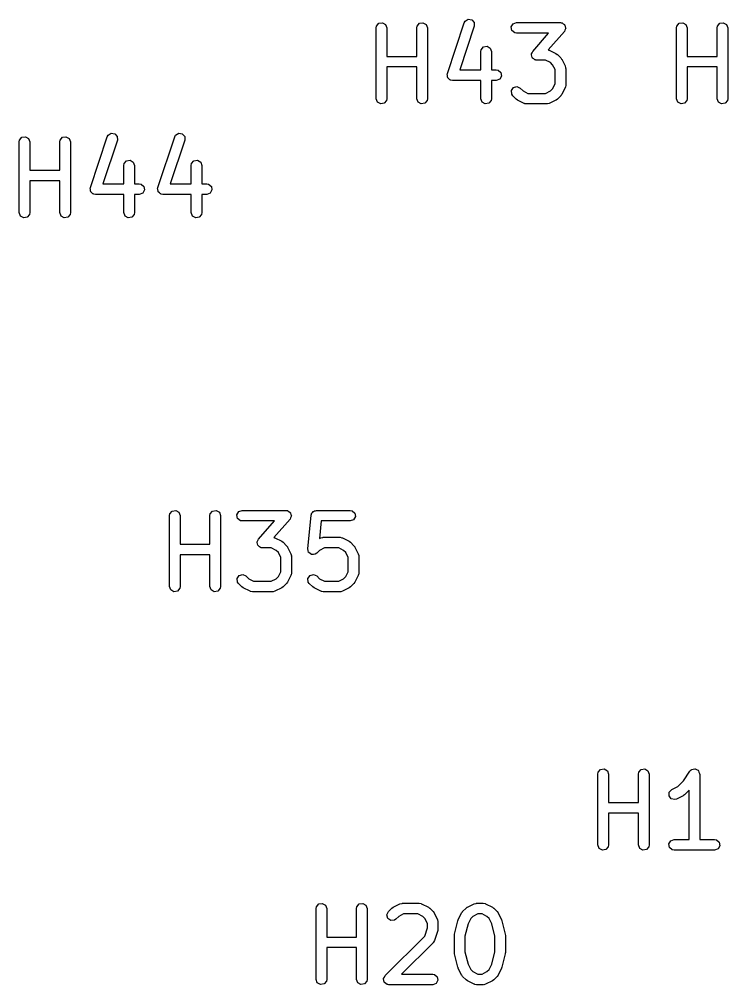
# Model space of a CAD drawing. Extents: x 83 to 202, y -140 to -59.
# Drawn here: x 101.61 to 111.61, y -137.02 to -123.38 of the extents above; entities that cross this region are included whole.
import ezdxf

# ---------------------------------------------------------------- set-up
doc = ezdxf.new("R2010")
doc.units = 0
doc.layers.add('BLACK', color=7, linetype='CONTINUOUS')

msp = doc.modelspace()

# ---------------------------------------------------------------- linework, layer by layer
at = {"layer": 'BLACK', "linetype": 'CONTINUOUS'}
for p, q in [((107.901, -123.408), (107.945, -123.381)), ((107.945, -123.381), (107.996, -123.389)), ((107.996, -123.389), (108.03, -123.427)), ((106.647, -123.502), (106.651, -123.477)), ((106.647, -124.502), (106.647, -123.502)), ((106.651, -123.477), (106.684, -123.437)), ((106.684, -123.437), (106.735, -123.429)), ((106.735, -123.429), (106.779, -123.454)), ((106.779, -123.454), (106.797, -123.502)), ((106.797, -123.502), (106.797, -123.904)), ((107.218, -123.502), (107.223, -123.477)), ((107.218, -123.904), (107.218, -123.502)), ((107.223, -123.477), (107.256, -123.437)), ((107.256, -123.437), (107.306, -123.429)), ((107.306, -123.429), (107.351, -123.454)), ((107.351, -123.454), (107.368, -123.502)), ((107.368, -123.502), (107.368, -124.502)), ((107.651, -124.145), (107.889, -123.431)), ((108.031, -123.478), (107.826, -124.094)), ((107.889, -123.431), (107.901, -123.408)), ((108.03, -123.427), (108.031, -123.478)), ((108.553, -123.489), (108.578, -123.445)), ((108.562, -123.54), (108.553, -123.489)), ((108.601, -123.573), (108.562, -123.54)), ((108.578, -123.445), (108.627, -123.427)), ((108.627, -123.427), (109.246, -123.427)), ((109.246, -123.427), (109.257, -123.429)), ((109.257, -123.429), (109.26, -123.429)), ((109.26, -123.429), (109.263, -123.43)), ((109.263, -123.43), (109.271, -123.432)), ((109.271, -123.432), (109.287, -123.445)), ((109.287, -123.445), (109.304, -123.455)), ((109.309, -123.533), (109.302, -123.552)), ((109.304, -123.455), (109.306, -123.461)), ((109.306, -123.461), (109.311, -123.465)), ((109.32, -123.515), (109.309, -123.533)), ((109.311, -123.465), (109.314, -123.485)), ((109.314, -123.485), (109.321, -123.504)), ((109.321, -123.504), (109.319, -123.51)), ((109.319, -123.51), (109.32, -123.515)), ((110.887, -123.502), (110.891, -123.477)), ((110.887, -124.502), (110.887, -123.502)), ((110.891, -123.477), (110.924, -123.437)), ((110.924, -123.437), (110.975, -123.429)), ((110.975, -123.429), (111.019, -123.454)), ((111.019, -123.454), (111.037, -123.502)), ((111.037, -123.502), (111.037, -123.904)), ((111.458, -123.502), (111.463, -123.477)), ((111.458, -123.904), (111.458, -123.502)), ((111.463, -123.477), (111.496, -123.437)), ((111.496, -123.437), (111.546, -123.429)), ((111.546, -123.429), (111.591, -123.454)), ((111.591, -123.454), (111.608, -123.502)), ((111.608, -123.502), (111.608, -124.502)), ((108.627, -123.577), (108.601, -123.573)), ((109.08, -123.577), (108.627, -123.577)), ((108.856, -123.834), (109.08, -123.577)), ((109.302, -123.552), (109.075, -123.812)), ((108.123, -123.836), (108.128, -123.81)), ((108.128, -123.81), (108.161, -123.771)), ((108.161, -123.771), (108.211, -123.762)), ((108.211, -123.762), (108.256, -123.788)), ((108.256, -123.788), (108.273, -123.836)), ((109.075, -123.812), (109.081, -123.813)), ((109.081, -123.813), (109.084, -123.816)), ((106.797, -123.904), (107.218, -123.904)), ((108.123, -124.094), (108.123, -123.836)), ((108.273, -123.836), (108.273, -124.094)), ((108.837, -123.882), (108.84, -123.876)), ((108.844, -123.901), (108.837, -123.882)), ((108.839, -123.87), (108.849, -123.853)), ((108.84, -123.876), (108.839, -123.87)), ((108.847, -123.921), (108.844, -123.901)), ((108.852, -123.925), (108.847, -123.921)), ((108.849, -123.853), (108.856, -123.834)), ((108.854, -123.93), (108.852, -123.925)), ((108.871, -123.941), (108.854, -123.93)), ((108.887, -123.954), (108.871, -123.941)), ((109.084, -123.816), (109.089, -123.816)), ((109.089, -123.816), (109.184, -123.864)), ((109.184, -123.864), (109.202, -123.877)), ((109.202, -123.877), (109.204, -123.878)), ((109.204, -123.878), (109.251, -123.926)), ((109.251, -123.926), (109.264, -123.944)), ((109.264, -123.944), (109.265, -123.945)), ((109.265, -123.945), (109.313, -124.04)), ((111.037, -123.904), (111.458, -123.904)), ((107.218, -124.054), (106.797, -124.054)), ((106.797, -124.054), (106.797, -124.502)), ((107.218, -124.502), (107.218, -124.054)), ((108.895, -123.955), (108.887, -123.954)), ((108.898, -123.957), (108.895, -123.955)), ((108.901, -123.956), (108.898, -123.957)), ((108.912, -123.958), (108.901, -123.956)), ((109.038, -123.958), (108.912, -123.958)), ((109.106, -123.993), (109.038, -123.958)), ((109.136, -124.023), (109.106, -123.993)), ((109.171, -124.092), (109.136, -124.023)), ((109.313, -124.04), (109.32, -124.065)), ((109.32, -124.065), (109.319, -124.07)), ((109.319, -124.07), (109.321, -124.074)), ((109.321, -124.074), (109.321, -124.312)), ((111.458, -124.054), (111.037, -124.054)), ((111.037, -124.054), (111.037, -124.502)), ((111.458, -124.502), (111.458, -124.054)), ((107.648, -124.156), (107.651, -124.151)), ((107.652, -124.176), (107.648, -124.156)), ((107.651, -124.151), (107.651, -124.145)), ((107.652, -124.197), (107.652, -124.176)), ((107.656, -124.201), (107.652, -124.197)), ((107.657, -124.207), (107.656, -124.201)), ((107.673, -124.22), (107.657, -124.207)), ((107.686, -124.235), (107.673, -124.22)), ((107.826, -124.094), (108.123, -124.094)), ((108.273, -124.094), (108.341, -124.094)), ((108.341, -124.094), (108.367, -124.099)), ((108.367, -124.099), (108.406, -124.132)), ((108.415, -124.182), (108.389, -124.227)), ((108.406, -124.132), (108.415, -124.182)), ((109.171, -124.294), (109.171, -124.092)), ((107.692, -124.236), (107.686, -124.235)), ((107.696, -124.24), (107.692, -124.236)), ((107.722, -124.244), (107.696, -124.24)), ((108.123, -124.244), (107.722, -124.244)), ((108.123, -124.502), (108.123, -124.244)), ((108.341, -124.244), (108.273, -124.244)), ((108.273, -124.244), (108.273, -124.502)), ((108.389, -124.227), (108.341, -124.244)), ((108.554, -124.388), (108.584, -124.346)), ((108.584, -124.346), (108.633, -124.332)), ((108.633, -124.332), (108.68, -124.354)), ((108.68, -124.354), (108.719, -124.393)), ((109.136, -124.363), (109.171, -124.294)), ((109.313, -124.345), (109.265, -124.441)), ((109.316, -124.338), (109.313, -124.341)), ((109.313, -124.341), (109.313, -124.345)), ((109.321, -124.312), (109.316, -124.338)), ((108.559, -124.439), (108.554, -124.388)), ((108.574, -124.46), (108.559, -124.439)), ((108.621, -124.508), (108.574, -124.46)), ((108.719, -124.393), (108.787, -124.427)), ((108.787, -124.427), (109.038, -124.427)), ((109.038, -124.427), (109.106, -124.393)), ((109.106, -124.393), (109.136, -124.363)), ((109.251, -124.46), (109.204, -124.508)), ((109.252, -124.459), (109.251, -124.46)), ((109.265, -124.441), (109.252, -124.459)), ((106.664, -124.551), (106.647, -124.502)), ((106.709, -124.576), (106.664, -124.551)), ((106.759, -124.567), (106.709, -124.576)), ((106.792, -124.528), (106.759, -124.567)), ((106.797, -124.502), (106.792, -124.528)), ((107.236, -124.551), (107.218, -124.502)), ((107.28, -124.576), (107.236, -124.551)), ((107.331, -124.567), (107.28, -124.576)), ((107.364, -124.528), (107.331, -124.567)), ((107.368, -124.502), (107.364, -124.528)), ((108.141, -124.551), (108.123, -124.502)), ((108.185, -124.576), (108.141, -124.551)), ((108.236, -124.567), (108.185, -124.576)), ((108.269, -124.528), (108.236, -124.567)), ((108.273, -124.502), (108.269, -124.528)), ((108.623, -124.508), (108.621, -124.508)), ((108.641, -124.522), (108.623, -124.508)), ((108.736, -124.569), (108.641, -124.522)), ((108.74, -124.57), (108.736, -124.569)), ((108.744, -124.573), (108.74, -124.57)), ((108.77, -124.577), (108.744, -124.573)), ((109.055, -124.577), (108.77, -124.577)), ((109.059, -124.576), (109.055, -124.577)), ((109.064, -124.577), (109.059, -124.576)), ((109.089, -124.569), (109.064, -124.577)), ((109.184, -124.522), (109.089, -124.569)), ((109.185, -124.521), (109.184, -124.522)), ((109.204, -124.508), (109.185, -124.521)), ((110.904, -124.551), (110.887, -124.502)), ((110.949, -124.576), (110.904, -124.551)), ((110.999, -124.567), (110.949, -124.576)), ((111.032, -124.528), (110.999, -124.567)), ((111.037, -124.502), (111.032, -124.528)), ((111.476, -124.551), (111.458, -124.502)), ((111.52, -124.576), (111.476, -124.551)), ((111.571, -124.567), (111.52, -124.576)), ((111.604, -124.528), (111.571, -124.567)), ((111.608, -124.502), (111.604, -124.528)), ((101.644, -125.047), (101.695, -125.039)), ((101.695, -125.039), (101.739, -125.064)), ((102.216, -125.047), (102.266, -125.039)), ((102.266, -125.039), (102.311, -125.064)), ((102.611, -125.755), (102.849, -125.041)), ((102.849, -125.041), (102.861, -125.018)), ((102.861, -125.018), (102.905, -124.991)), ((102.905, -124.991), (102.956, -124.999)), ((102.956, -124.999), (102.99, -125.037)), ((102.99, -125.037), (102.991, -125.088)), ((103.563, -125.755), (103.801, -125.041)), ((103.801, -125.041), (103.814, -125.018)), ((103.814, -125.018), (103.857, -124.991)), ((103.857, -124.991), (103.908, -124.999)), ((103.908, -124.999), (103.942, -125.037)), ((103.942, -125.037), (103.944, -125.088)), ((101.607, -125.112), (101.611, -125.087)), ((101.607, -126.112), (101.607, -125.112)), ((101.611, -125.087), (101.644, -125.047)), ((101.739, -125.064), (101.757, -125.112)), ((101.757, -125.112), (101.757, -125.514)), ((102.178, -125.112), (102.183, -125.087)), ((102.178, -125.514), (102.178, -125.112)), ((102.183, -125.087), (102.216, -125.047)), ((102.311, -125.064), (102.328, -125.112)), ((102.328, -125.112), (102.328, -126.112)), ((102.991, -125.088), (102.786, -125.704)), ((103.944, -125.088), (103.738, -125.704)), ((103.083, -125.446), (103.088, -125.42)), ((103.083, -125.704), (103.083, -125.446)), ((103.088, -125.42), (103.121, -125.381)), ((103.121, -125.381), (103.171, -125.372)), ((103.171, -125.372), (103.216, -125.398)), ((103.216, -125.398), (103.233, -125.446)), ((103.233, -125.446), (103.233, -125.704)), ((104.035, -125.446), (104.04, -125.42)), ((104.035, -125.704), (104.035, -125.446)), ((104.04, -125.42), (104.073, -125.381)), ((104.073, -125.381), (104.123, -125.372)), ((104.123, -125.372), (104.168, -125.398)), ((104.168, -125.398), (104.185, -125.446)), ((104.185, -125.446), (104.185, -125.704)), ((101.757, -125.514), (102.178, -125.514)), ((102.178, -125.664), (101.757, -125.664)), ((101.757, -125.664), (101.757, -126.112)), ((102.178, -126.112), (102.178, -125.664)), ((102.786, -125.704), (103.083, -125.704)), ((103.233, -125.704), (103.301, -125.704)), ((103.301, -125.704), (103.327, -125.709)), ((103.327, -125.709), (103.366, -125.742)), ((103.738, -125.704), (104.035, -125.704)), ((104.185, -125.704), (104.253, -125.704)), ((104.253, -125.704), (104.279, -125.709)), ((104.279, -125.709), (104.318, -125.742)), ((102.608, -125.766), (102.611, -125.761)), ((102.612, -125.786), (102.608, -125.766)), ((102.611, -125.761), (102.611, -125.755)), ((102.612, -125.807), (102.612, -125.786)), ((102.616, -125.811), (102.612, -125.807)), ((102.617, -125.817), (102.616, -125.811)), ((102.633, -125.83), (102.617, -125.817)), ((102.646, -125.845), (102.633, -125.83)), ((102.652, -125.846), (102.646, -125.845)), ((102.656, -125.85), (102.652, -125.846)), ((102.682, -125.854), (102.656, -125.85)), ((103.083, -125.854), (102.682, -125.854)), ((103.083, -126.112), (103.083, -125.854)), ((103.301, -125.854), (103.233, -125.854)), ((103.233, -125.854), (103.233, -126.112)), ((103.349, -125.837), (103.301, -125.854)), ((103.375, -125.792), (103.349, -125.837)), ((103.366, -125.742), (103.375, -125.792)), ((103.56, -125.766), (103.563, -125.761)), ((103.564, -125.786), (103.56, -125.766)), ((103.563, -125.761), (103.563, -125.755)), ((103.565, -125.807), (103.564, -125.786)), ((103.568, -125.811), (103.565, -125.807)), ((103.569, -125.817), (103.568, -125.811)), ((103.585, -125.83), (103.569, -125.817)), ((103.599, -125.845), (103.585, -125.83)), ((103.604, -125.846), (103.599, -125.845)), ((103.609, -125.85), (103.604, -125.846)), ((103.634, -125.854), (103.609, -125.85)), ((104.035, -125.854), (103.634, -125.854)), ((104.035, -126.112), (104.035, -125.854)), ((104.253, -125.854), (104.185, -125.854)), ((104.185, -125.854), (104.185, -126.112)), ((104.302, -125.837), (104.253, -125.854)), ((104.327, -125.792), (104.302, -125.837)), ((104.318, -125.742), (104.327, -125.792)), ((101.624, -126.161), (101.607, -126.112)), ((101.757, -126.112), (101.752, -126.138)), ((102.196, -126.161), (102.178, -126.112)), ((102.328, -126.112), (102.324, -126.138)), ((103.101, -126.161), (103.083, -126.112)), ((103.233, -126.112), (103.229, -126.138)), ((104.053, -126.161), (104.035, -126.112)), ((104.185, -126.112), (104.181, -126.138)), ((101.669, -126.186), (101.624, -126.161)), ((101.719, -126.177), (101.669, -126.186)), ((101.752, -126.138), (101.719, -126.177)), ((102.24, -126.186), (102.196, -126.161)), ((102.291, -126.177), (102.24, -126.186)), ((102.324, -126.138), (102.291, -126.177)), ((103.145, -126.186), (103.101, -126.161)), ((103.196, -126.177), (103.145, -126.186)), ((103.229, -126.138), (103.196, -126.177)), ((104.097, -126.186), (104.053, -126.161)), ((104.148, -126.177), (104.097, -126.186)), ((104.181, -126.138), (104.148, -126.177)), ((103.731, -130.367), (103.764, -130.327)), ((103.764, -130.327), (103.815, -130.319)), ((103.815, -130.319), (103.859, -130.344)), ((103.859, -130.344), (103.877, -130.392)), ((104.303, -130.367), (104.336, -130.327)), ((104.336, -130.327), (104.386, -130.319)), ((104.386, -130.319), (104.431, -130.344)), ((104.431, -130.344), (104.448, -130.392)), ((104.68, -130.379), (104.706, -130.335)), ((104.706, -130.335), (104.754, -130.317)), ((104.754, -130.317), (105.373, -130.317)), ((105.373, -130.317), (105.384, -130.319)), ((105.384, -130.319), (105.388, -130.319)), ((105.388, -130.319), (105.391, -130.32)), ((105.391, -130.32), (105.399, -130.322)), ((105.399, -130.322), (105.414, -130.335)), ((105.414, -130.335), (105.432, -130.345)), ((105.432, -130.345), (105.434, -130.351)), ((105.434, -130.351), (105.438, -130.355)), ((105.438, -130.355), (105.442, -130.375)), ((105.73, -130.377), (105.734, -130.36)), ((105.734, -130.36), (105.746, -130.349)), ((105.746, -130.349), (105.754, -130.335)), ((105.754, -130.335), (105.764, -130.331)), ((105.764, -130.331), (105.771, -130.324)), ((105.771, -130.324), (105.787, -130.323)), ((105.787, -130.323), (105.802, -130.317)), ((105.802, -130.317), (106.278, -130.317)), ((106.278, -130.317), (106.304, -130.322)), ((106.304, -130.322), (106.343, -130.355)), ((106.343, -130.355), (106.352, -130.405)), ((103.727, -130.392), (103.731, -130.367)), ((103.727, -131.392), (103.727, -130.392)), ((103.877, -130.392), (103.877, -130.794)), ((104.298, -130.392), (104.303, -130.367)), ((104.298, -130.794), (104.298, -130.392)), ((104.448, -130.392), (104.448, -131.392)), ((104.689, -130.43), (104.68, -130.379)), ((104.729, -130.463), (104.689, -130.43)), ((104.754, -130.467), (104.729, -130.463)), ((105.208, -130.467), (104.754, -130.467)), ((104.984, -130.724), (105.208, -130.467)), ((105.43, -130.442), (105.202, -130.702)), ((105.437, -130.423), (105.43, -130.442)), ((105.447, -130.405), (105.437, -130.423)), ((105.442, -130.375), (105.448, -130.394)), ((105.448, -130.394), (105.446, -130.4)), ((105.446, -130.4), (105.447, -130.405)), ((105.68, -130.861), (105.727, -130.385)), ((105.727, -130.385), (105.728, -130.381)), ((105.728, -130.379), (105.73, -130.377)), ((105.728, -130.381), (105.728, -130.379)), ((105.87, -130.467), (105.845, -130.716)), ((106.278, -130.467), (105.87, -130.467)), ((106.326, -130.45), (106.278, -130.467)), ((106.352, -130.405), (106.326, -130.45)), ((104.965, -130.772), (104.967, -130.766)), ((104.966, -130.76), (104.976, -130.743)), ((104.967, -130.766), (104.966, -130.76)), ((104.976, -130.743), (104.984, -130.724)), ((105.202, -130.702), (105.209, -130.703)), ((105.209, -130.703), (105.212, -130.706)), ((105.212, -130.706), (105.216, -130.706)), ((105.216, -130.706), (105.312, -130.754)), ((105.312, -130.754), (105.33, -130.767)), ((105.33, -130.767), (105.331, -130.768)), ((105.331, -130.768), (105.379, -130.816)), ((105.845, -130.716), (105.864, -130.706)), ((105.864, -130.706), (105.889, -130.699)), ((105.889, -130.699), (105.893, -130.7)), ((105.893, -130.7), (105.897, -130.698)), ((105.897, -130.698), (106.135, -130.698)), ((106.135, -130.698), (106.161, -130.703)), ((106.161, -130.703), (106.164, -130.706)), ((106.164, -130.706), (106.169, -130.706)), ((106.169, -130.706), (106.264, -130.754)), ((106.264, -130.754), (106.282, -130.767)), ((106.282, -130.767), (106.284, -130.768)), ((106.284, -130.768), (106.331, -130.816)), ((103.877, -130.794), (104.298, -130.794)), ((104.972, -130.791), (104.965, -130.772)), ((104.975, -130.811), (104.972, -130.791)), ((104.98, -130.815), (104.975, -130.811)), ((104.982, -130.82), (104.98, -130.815)), ((104.999, -130.831), (104.982, -130.82)), ((105.014, -130.844), (104.999, -130.831)), ((105.023, -130.845), (105.014, -130.844)), ((105.025, -130.847), (105.023, -130.845)), ((105.029, -130.846), (105.025, -130.847)), ((105.04, -130.848), (105.029, -130.846)), ((105.165, -130.848), (105.04, -130.848)), ((105.234, -130.883), (105.165, -130.848)), ((105.264, -130.913), (105.234, -130.883)), ((105.379, -130.816), (105.392, -130.834)), ((105.392, -130.834), (105.393, -130.835)), ((105.393, -130.835), (105.44, -130.93)), ((105.68, -130.862), (105.68, -130.861)), ((105.686, -130.886), (105.68, -130.862)), ((105.68, -130.862), (105.68, -130.862)), ((105.692, -130.911), (105.686, -130.886)), ((105.846, -130.883), (105.807, -130.922)), ((105.915, -130.848), (105.846, -130.883)), ((106.118, -130.848), (105.915, -130.848)), ((106.186, -130.883), (106.118, -130.848)), ((106.216, -130.913), (106.186, -130.883)), ((106.331, -130.816), (106.344, -130.834)), ((106.344, -130.834), (106.345, -130.835)), ((106.345, -130.835), (106.393, -130.93)), ((104.298, -130.944), (103.877, -130.944)), ((103.877, -130.944), (103.877, -131.392)), ((104.298, -131.392), (104.298, -130.944)), ((105.298, -130.982), (105.264, -130.913)), ((105.298, -131.184), (105.298, -130.982)), ((105.44, -130.93), (105.448, -130.955)), ((105.448, -130.955), (105.447, -130.96)), ((105.447, -130.96), (105.448, -130.964)), ((105.448, -130.964), (105.448, -131.202)), ((105.693, -130.911), (105.692, -130.911)), ((105.693, -130.912), (105.693, -130.911)), ((105.713, -130.926), (105.693, -130.912)), ((105.734, -130.941), (105.713, -130.926)), ((105.735, -130.941), (105.734, -130.941)), ((105.734, -130.941), (105.734, -130.941)), ((105.76, -130.939), (105.735, -130.941)), ((105.785, -130.937), (105.76, -130.939)), ((105.786, -130.937), (105.785, -130.937)), ((105.785, -130.937), (105.785, -130.937)), ((105.807, -130.922), (105.786, -130.937)), ((106.251, -130.982), (106.216, -130.913)), ((106.251, -131.184), (106.251, -130.982)), ((106.393, -130.93), (106.4, -130.955)), ((106.4, -130.955), (106.399, -130.96)), ((106.399, -130.96), (106.401, -130.964)), ((106.401, -130.964), (106.401, -131.202)), ((104.682, -131.278), (104.711, -131.236)), ((104.686, -131.329), (104.682, -131.278)), ((104.711, -131.236), (104.761, -131.222)), ((104.761, -131.222), (104.807, -131.244)), ((104.807, -131.244), (104.846, -131.283)), ((104.846, -131.283), (104.915, -131.317)), ((105.165, -131.317), (105.234, -131.283)), ((105.234, -131.283), (105.264, -131.253)), ((105.264, -131.253), (105.298, -131.184)), ((105.44, -131.235), (105.393, -131.331)), ((105.441, -131.231), (105.44, -131.235)), ((105.444, -131.228), (105.441, -131.231)), ((105.448, -131.202), (105.444, -131.228)), ((105.682, -131.278), (105.711, -131.236)), ((105.686, -131.329), (105.682, -131.278)), ((105.711, -131.236), (105.761, -131.222)), ((105.761, -131.222), (105.807, -131.244)), ((105.807, -131.244), (105.846, -131.283)), ((105.846, -131.283), (105.915, -131.317)), ((106.118, -131.317), (106.186, -131.283)), ((106.186, -131.283), (106.216, -131.253)), ((106.216, -131.253), (106.251, -131.184)), ((106.393, -131.235), (106.345, -131.331)), ((106.396, -131.228), (106.393, -131.231)), ((106.393, -131.231), (106.393, -131.235)), ((106.401, -131.202), (106.396, -131.228)), ((103.744, -131.441), (103.727, -131.392)), ((103.789, -131.466), (103.744, -131.441)), ((103.872, -131.418), (103.839, -131.457)), ((103.877, -131.392), (103.872, -131.418)), ((104.316, -131.441), (104.298, -131.392)), ((104.36, -131.466), (104.316, -131.441)), ((104.444, -131.418), (104.411, -131.457)), ((104.448, -131.392), (104.444, -131.418)), ((104.701, -131.35), (104.686, -131.329)), ((104.749, -131.398), (104.701, -131.35)), ((104.75, -131.398), (104.749, -131.398)), ((104.768, -131.412), (104.75, -131.398)), ((104.864, -131.459), (104.768, -131.412)), ((104.915, -131.317), (105.165, -131.317)), ((105.312, -131.412), (105.216, -131.459)), ((105.313, -131.411), (105.312, -131.412)), ((105.331, -131.398), (105.313, -131.411)), ((105.379, -131.35), (105.331, -131.398)), ((105.393, -131.331), (105.379, -131.349)), ((105.379, -131.349), (105.379, -131.35)), ((105.701, -131.35), (105.686, -131.329)), ((105.749, -131.398), (105.701, -131.35)), ((105.75, -131.398), (105.749, -131.398)), ((105.768, -131.412), (105.75, -131.398)), ((105.864, -131.459), (105.768, -131.412)), ((105.915, -131.317), (106.118, -131.317)), ((106.264, -131.412), (106.169, -131.459)), ((106.265, -131.411), (106.264, -131.412)), ((106.284, -131.398), (106.265, -131.411)), ((106.331, -131.35), (106.284, -131.398)), ((106.332, -131.349), (106.331, -131.35)), ((106.345, -131.331), (106.332, -131.349)), ((103.839, -131.457), (103.789, -131.466)), ((104.411, -131.457), (104.36, -131.466)), ((104.868, -131.46), (104.864, -131.459)), ((104.871, -131.463), (104.868, -131.46)), ((104.897, -131.467), (104.871, -131.463)), ((105.183, -131.467), (104.897, -131.467)), ((105.187, -131.466), (105.183, -131.467)), ((105.191, -131.467), (105.187, -131.466)), ((105.216, -131.459), (105.191, -131.467)), ((105.868, -131.46), (105.864, -131.459)), ((105.871, -131.463), (105.868, -131.46)), ((105.897, -131.467), (105.871, -131.463)), ((106.135, -131.467), (105.897, -131.467)), ((106.139, -131.466), (106.135, -131.467)), ((106.144, -131.467), (106.139, -131.466)), ((106.169, -131.459), (106.144, -131.467)), ((109.777, -134.042), (109.781, -134.017)), ((109.781, -134.017), (109.814, -133.977)), ((109.814, -133.977), (109.865, -133.969)), ((109.865, -133.969), (109.909, -133.994)), ((109.909, -133.994), (109.927, -134.042)), ((110.348, -134.042), (110.353, -134.017)), ((110.353, -134.017), (110.386, -133.977)), ((110.386, -133.977), (110.436, -133.969)), ((110.436, -133.969), (110.481, -133.994)), ((110.481, -133.994), (110.498, -134.042)), ((110.984, -134.137), (111.075, -134.001)), ((111.075, -134.001), (111.093, -133.982)), ((111.093, -133.982), (111.097, -133.981)), ((111.097, -133.981), (111.1, -133.977)), ((111.1, -133.977), (111.122, -133.974)), ((111.122, -133.974), (111.142, -133.968)), ((111.142, -133.968), (111.146, -133.969)), ((111.146, -133.969), (111.151, -133.969)), ((111.151, -133.969), (111.169, -133.979)), ((111.169, -133.979), (111.189, -133.988)), ((111.189, -133.988), (111.191, -133.992)), ((111.191, -133.992), (111.195, -133.994)), ((111.195, -133.994), (111.203, -134.015)), ((111.203, -134.015), (111.212, -134.034)), ((111.212, -134.034), (111.211, -134.038)), ((111.211, -134.038), (111.213, -134.042)), ((109.777, -135.042), (109.777, -134.042)), ((109.927, -134.042), (109.927, -134.444)), ((110.348, -134.444), (110.348, -134.042)), ((110.498, -134.042), (110.498, -135.042)), ((110.903, -134.219), (110.984, -134.137)), ((111.213, -134.042), (111.213, -134.967)), ((110.78, -134.349), (110.783, -134.298)), ((110.783, -134.298), (110.818, -134.261)), ((110.818, -134.261), (110.903, -134.219)), ((111.063, -134.271), (111, -134.334)), ((111.063, -134.967), (111.063, -134.271)), ((109.927, -134.444), (110.348, -134.444)), ((110.811, -134.391), (110.78, -134.349)), ((110.86, -134.403), (110.811, -134.391)), ((110.885, -134.395), (110.86, -134.403)), ((110.981, -134.348), (110.885, -134.395)), ((110.982, -134.346), (110.981, -134.348)), ((111, -134.334), (110.982, -134.346)), ((110.348, -134.594), (109.927, -134.594)), ((109.927, -134.594), (109.927, -135.042)), ((110.348, -135.042), (110.348, -134.594)), ((110.778, -135.029), (110.804, -134.985)), ((110.804, -134.985), (110.852, -134.967)), ((110.852, -134.967), (111.063, -134.967)), ((111.213, -134.967), (111.423, -134.967)), ((111.423, -134.967), (111.449, -134.972)), ((111.449, -134.972), (111.488, -135.005)), ((109.794, -135.091), (109.777, -135.042)), ((109.839, -135.116), (109.794, -135.091)), ((109.889, -135.107), (109.839, -135.116)), ((109.922, -135.068), (109.889, -135.107)), ((109.927, -135.042), (109.922, -135.068)), ((110.366, -135.091), (110.348, -135.042)), ((110.41, -135.116), (110.366, -135.091)), ((110.461, -135.107), (110.41, -135.116)), ((110.494, -135.068), (110.461, -135.107)), ((110.498, -135.042), (110.494, -135.068)), ((110.787, -135.08), (110.778, -135.029)), ((110.826, -135.113), (110.787, -135.08)), ((110.852, -135.117), (110.826, -135.113)), ((111.423, -135.117), (110.852, -135.117)), ((111.472, -135.1), (111.423, -135.117)), ((111.497, -135.055), (111.472, -135.1)), ((111.488, -135.005), (111.497, -135.055)), ((105.797, -135.942), (105.801, -135.917)), ((105.797, -136.942), (105.797, -135.942)), ((105.801, -135.917), (105.834, -135.877)), ((105.834, -135.877), (105.885, -135.869)), ((105.885, -135.869), (105.929, -135.894)), ((105.929, -135.894), (105.947, -135.942)), ((105.947, -135.942), (105.947, -136.344)), ((106.368, -135.942), (106.373, -135.917)), ((106.368, -136.344), (106.368, -135.942)), ((106.373, -135.917), (106.406, -135.877)), ((106.406, -135.877), (106.456, -135.869)), ((106.456, -135.869), (106.501, -135.894)), ((106.501, -135.894), (106.518, -135.942)), ((106.518, -135.942), (106.518, -136.942)), ((106.819, -135.985), (106.866, -135.937)), ((106.866, -135.937), (106.885, -135.924)), ((106.885, -135.924), (106.886, -135.923)), ((106.886, -135.923), (106.981, -135.875)), ((106.981, -135.875), (107.006, -135.868)), ((107.006, -135.868), (107.011, -135.869)), ((107.011, -135.869), (107.015, -135.867)), ((107.015, -135.867), (107.253, -135.867)), ((107.253, -135.867), (107.279, -135.872)), ((107.279, -135.872), (107.282, -135.875)), ((107.282, -135.875), (107.286, -135.875)), ((107.286, -135.875), (107.382, -135.923)), ((107.382, -135.923), (107.4, -135.936)), ((107.4, -135.936), (107.401, -135.937)), ((107.401, -135.937), (107.449, -135.985)), ((107.866, -135.985), (107.914, -135.937)), ((107.914, -135.937), (107.932, -135.924)), ((107.932, -135.924), (107.934, -135.923)), ((107.934, -135.923), (108.029, -135.875)), ((108.029, -135.875), (108.054, -135.868)), ((108.054, -135.868), (108.058, -135.869)), ((108.058, -135.869), (108.062, -135.867)), ((108.062, -135.867), (108.158, -135.867)), ((108.158, -135.867), (108.183, -135.872)), ((108.183, -135.872), (108.187, -135.875)), ((108.187, -135.875), (108.191, -135.875)), ((108.191, -135.875), (108.286, -135.923)), ((108.286, -135.923), (108.304, -135.936)), ((108.304, -135.936), (108.306, -135.937)), ((108.306, -135.937), (108.354, -135.985)), ((106.797, -136.031), (106.819, -135.985)), ((106.81, -136.081), (106.797, -136.031)), ((106.852, -136.11), (106.81, -136.081)), ((106.964, -136.052), (106.925, -136.091)), ((107.032, -136.017), (106.964, -136.052)), ((107.235, -136.017), (107.032, -136.017)), ((107.304, -136.052), (107.235, -136.017)), ((107.334, -136.082), (107.304, -136.052)), ((107.368, -136.151), (107.334, -136.082)), ((107.449, -135.985), (107.462, -136.003)), ((107.462, -136.003), (107.463, -136.004)), ((107.463, -136.004), (107.51, -136.099)), ((107.805, -136.099), (107.852, -136.004)), ((107.852, -136.004), (107.866, -135.986)), ((107.866, -135.986), (107.866, -135.985)), ((107.981, -136.082), (107.943, -136.159)), ((108.012, -136.052), (107.981, -136.082)), ((108.08, -136.017), (108.012, -136.052)), ((108.14, -136.017), (108.08, -136.017)), ((108.208, -136.052), (108.14, -136.017)), ((108.239, -136.082), (108.208, -136.052)), ((108.277, -136.159), (108.239, -136.082)), ((108.354, -135.985), (108.366, -136.003)), ((108.366, -136.003), (108.368, -136.004)), ((108.368, -136.004), (108.415, -136.099)), ((106.904, -136.106), (106.852, -136.11)), ((106.925, -136.091), (106.904, -136.106)), ((107.33, -136.33), (107.368, -136.216)), ((107.368, -136.216), (107.368, -136.151)), ((107.51, -136.099), (107.518, -136.124)), ((107.518, -136.124), (107.517, -136.129)), ((107.517, -136.129), (107.518, -136.133)), ((107.518, -136.133), (107.518, -136.228)), ((107.752, -136.305), (107.799, -136.115)), ((107.799, -136.115), (107.804, -136.103)), ((107.804, -136.103), (107.805, -136.099)), ((107.943, -136.159), (107.899, -136.333)), ((108.321, -136.333), (108.277, -136.159)), ((108.415, -136.099), (108.419, -136.112)), ((108.419, -136.112), (108.421, -136.115)), ((108.421, -136.115), (108.468, -136.305)), ((105.947, -136.344), (106.368, -136.344)), ((106.771, -136.889), (107.33, -136.33)), ((107.514, -136.252), (107.467, -136.395)), ((107.518, -136.228), (107.514, -136.25)), ((107.514, -136.25), (107.514, -136.252)), ((107.749, -136.323), (107.752, -136.309)), ((107.749, -136.561), (107.749, -136.323)), ((107.752, -136.309), (107.752, -136.305)), ((107.899, -136.333), (107.899, -136.552)), ((108.321, -136.552), (108.321, -136.333)), ((108.468, -136.305), (108.47, -136.32)), ((108.47, -136.32), (108.471, -136.323)), ((108.471, -136.323), (108.471, -136.561)), ((106.368, -136.494), (105.947, -136.494)), ((105.947, -136.494), (105.947, -136.942)), ((106.368, -136.942), (106.368, -136.494)), ((107.449, -136.424), (107.005, -136.867)), ((107.451, -136.42), (107.449, -136.424)), ((107.454, -136.418), (107.451, -136.42)), ((107.467, -136.395), (107.454, -136.418)), ((107.75, -136.565), (107.749, -136.561)), ((107.752, -136.58), (107.75, -136.565)), ((107.799, -136.77), (107.752, -136.58)), ((107.899, -136.552), (107.943, -136.726)), ((108.277, -136.726), (108.321, -136.552)), ((108.468, -136.58), (108.421, -136.77)), ((108.471, -136.561), (108.468, -136.576)), ((108.468, -136.576), (108.468, -136.58)), ((107.943, -136.726), (107.981, -136.803)), ((108.239, -136.803), (108.277, -136.726)), ((106.762, -136.91), (106.771, -136.889)), ((107.005, -136.867), (107.443, -136.867)), ((107.443, -136.867), (107.469, -136.872)), ((107.469, -136.872), (107.508, -136.905)), ((107.508, -136.905), (107.517, -136.955)), ((107.801, -136.773), (107.799, -136.77)), ((107.805, -136.785), (107.801, -136.773)), ((107.852, -136.881), (107.805, -136.785)), ((107.854, -136.882), (107.852, -136.881)), ((107.866, -136.9), (107.854, -136.882)), ((107.914, -136.948), (107.866, -136.9)), ((107.981, -136.803), (108.012, -136.833)), ((108.012, -136.833), (108.08, -136.867)), ((108.08, -136.867), (108.14, -136.867)), ((108.14, -136.867), (108.208, -136.833)), ((108.208, -136.833), (108.239, -136.803)), ((108.354, -136.9), (108.306, -136.948)), ((108.368, -136.881), (108.354, -136.899)), ((108.354, -136.899), (108.354, -136.9)), ((108.415, -136.785), (108.368, -136.881)), ((108.416, -136.782), (108.415, -136.785)), ((108.421, -136.77), (108.416, -136.782)), ((105.814, -136.991), (105.797, -136.942)), ((105.859, -137.016), (105.814, -136.991)), ((105.909, -137.007), (105.859, -137.016)), ((105.942, -136.968), (105.909, -137.007)), ((105.947, -136.942), (105.942, -136.968)), ((106.386, -136.991), (106.368, -136.942)), ((106.43, -137.016), (106.386, -136.991)), ((106.481, -137.007), (106.43, -137.016)), ((106.514, -136.968), (106.481, -137.007)), ((106.518, -136.942), (106.514, -136.968)), ((106.75, -136.929), (106.762, -136.91)), ((106.751, -136.933), (106.75, -136.929)), ((106.75, -136.936), (106.751, -136.933)), ((106.755, -136.958), (106.75, -136.936)), ((106.759, -136.98), (106.755, -136.958)), ((106.762, -136.982), (106.759, -136.98)), ((106.763, -136.985), (106.762, -136.982)), ((106.781, -136.998), (106.763, -136.985)), ((106.799, -137.013), (106.781, -136.998)), ((106.803, -137.014), (106.799, -137.013)), ((106.805, -137.015), (106.803, -137.014)), ((106.808, -137.015), (106.805, -137.015)), ((106.824, -137.017), (106.808, -137.015)), ((107.443, -137.017), (106.824, -137.017)), ((107.492, -137), (107.443, -137.017)), ((107.517, -136.955), (107.492, -137)), ((107.916, -136.948), (107.914, -136.948)), ((107.934, -136.962), (107.916, -136.948)), ((108.029, -137.009), (107.934, -136.962)), ((108.033, -137.01), (108.029, -137.009)), ((108.037, -137.013), (108.033, -137.01)), ((108.062, -137.017), (108.037, -137.013)), ((108.158, -137.017), (108.062, -137.017)), ((108.162, -137.016), (108.158, -137.017)), ((108.166, -137.017), (108.162, -137.016)), ((108.191, -137.009), (108.166, -137.017)), ((108.286, -136.962), (108.191, -137.009)), ((108.288, -136.961), (108.286, -136.962)), ((108.306, -136.948), (108.288, -136.961))]:
    msp.add_line(p, q, dxfattribs=at)

doc.saveas('drawing.dxf')
